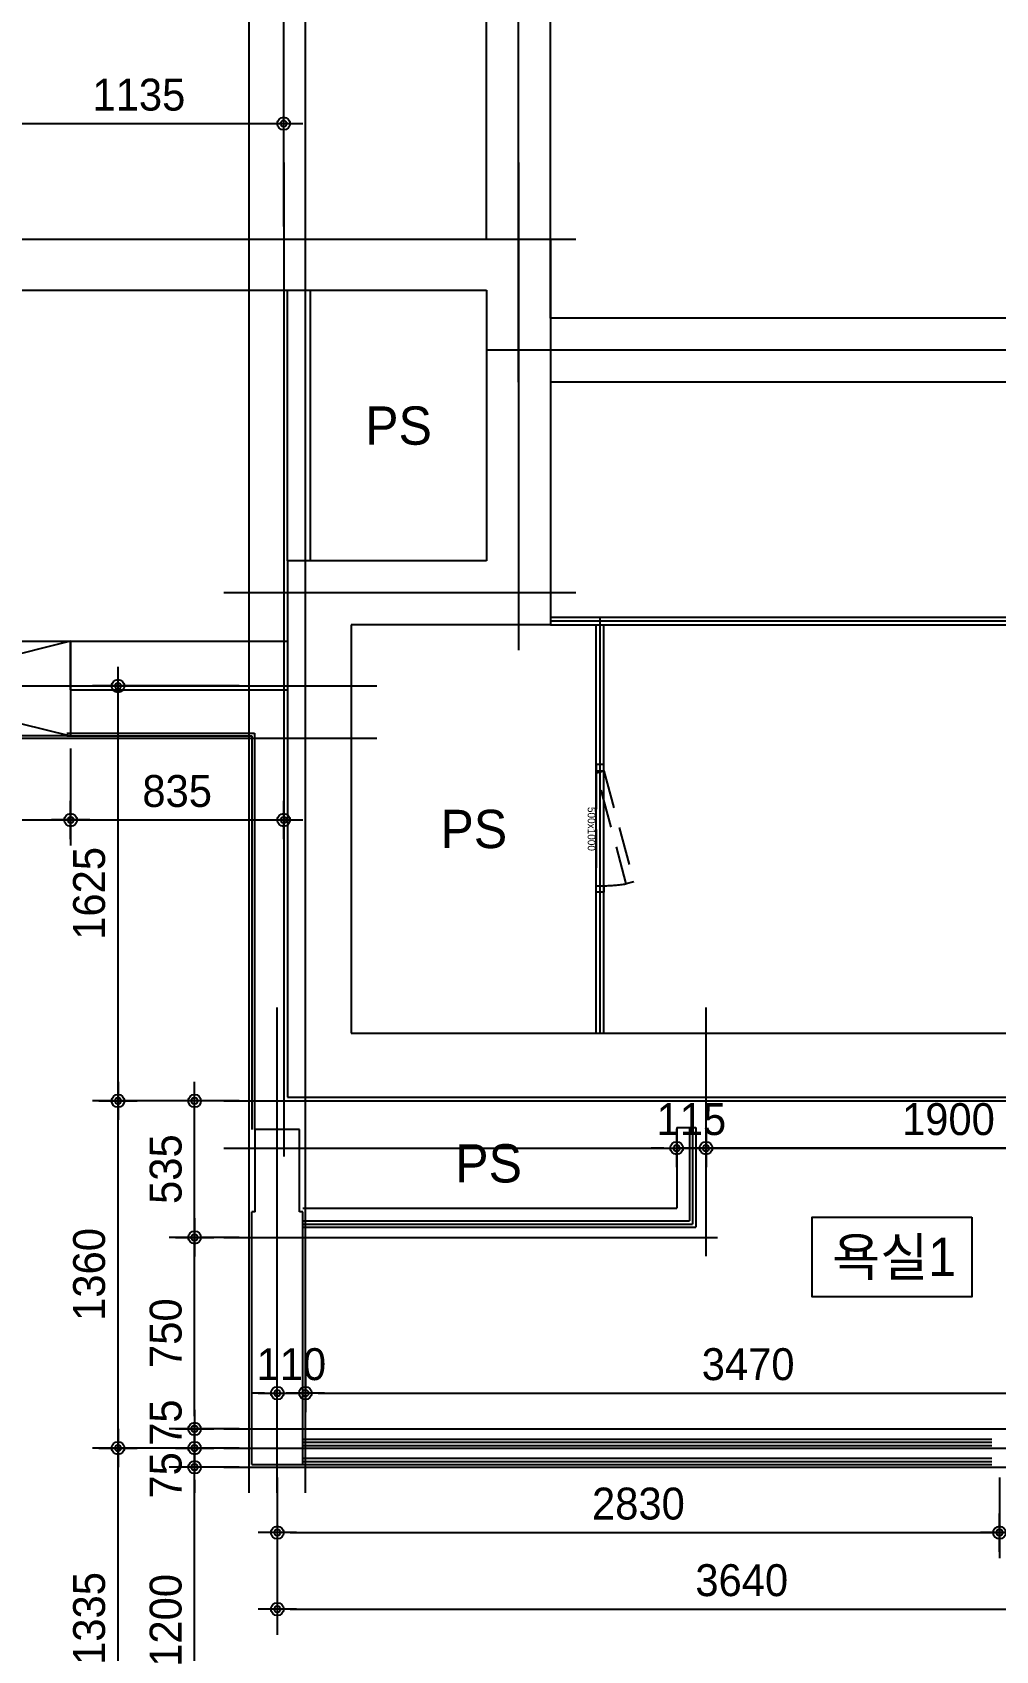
# Model space of a CAD drawing. Header units: millimetres. Extents: x 0 to 92204, y -190080 to 23760.
# Drawn here: x 12211 to 15986, y -117599 to -111261 of the extents above; entities that cross this region are included whole.
import ezdxf
from ezdxf.enums import TextEntityAlignment as Align
from ezdxf.xclip import XClip

# ---------------------------------------------------------------- set-up
doc = ezdxf.new("R2010")
doc.units = ezdxf.units.MM
doc.header["$LTSCALE"] = 100
doc.header["$XCLIPFRAME"] = 0
for name, pattern in [('AUDIT_D_220706163347-0', [0]), ('CEN', [62, 60, -1, 0, -1]), ('xr-101_102동-2F$0$HID', [2.3, 1.5, -0.8])]:
    doc.linetypes.add(name, pattern=pattern)
doc.layers.get('defpoints').update_dxf_attribs({"color": 139})
for name, color, linetype in [('A-STEEL', 4, 'Continuous'), ('AA-XXXX-DIMS', 7, 'Continuous'), ('AA-XXXX-TEXT#LEV', 3, 'Continuous'), ('CEN_CON', 1, 'CEN'), ('CEN_WALL', 12, 'CEN'), ('CONC', 2, 'Continuous'), ('DIM', 7, 'AUDIT_D_220706163347-0'), ('MC', 135, 'Continuous'), ('ROM', 7, 'AUDIT_D_220706163347-0'), ('WAL', 3, 'Continuous'), ('WAL_DRY', 7, 'Continuous'), ('xr-101_102동-2F$0$AA-DWXM-DOOR(PS점검구)', 4, 'xr-101_102동-2F$0$HID'), ('실명', 3, 'AUDIT_D_220706163347-0'), ('실명박스', 7, 'AUDIT_D_220706163347-0'), ('창호-open', 4, 'Continuous')]:
    doc.layers.add(name, color=color, linetype=linetype)
doc.layers.add('AA-XXXX-MC', color=153, linetype='AUDIT_D_220706163347-0', plot=False)
doc.layers.add('xr-101_102동-2F$0$DEFPOINT', color=231, linetype='Continuous', plot=False)
doc.styles.add('HAUD01', font='Dotum.ttf')
doc.styles.add('xr-101_102동-2F$0$HAUD01', font='Dotum.ttf')
doc.styles.add('돋움', font='Dotum.ttf')
doc.dimstyles.new('내부100', dxfattribs={"dimscale": 50, "dimtxt": 2.5, "dimasz": 1, "dimexe": 2, "dimexo": 1, "dimgap": 1, "dimtad": 1, "dimdec": 0, "dimzin": 0, "dimdsep": 46, "dimtxsty": '돋움', "dimblk1": 'DIMDOT', "dimblk2": 'DIMDOT', "dimsah": 1, "dimcen": 0.09, "dimdle": 2, "dimclrd": 7, "dimclre": 7, "dimclrt": 3, "dimadec": 0, "dimazin": 0, "dimtfac": 1, "dimtdec": 0, "dimtix": 1, "dimtmove": 2, "dimatfit": 3, "dimldrblk": 'DIMDOT', "dimfxl": 1, "dimtolj": 1, "dimtzin": 0, "dimarcsym": 0})

# ---------------------------------------------------------------- blocks, each defined once
blk = doc.blocks.new('A$C38A1636F')
at = {"layer": 'xr-101_102동-2F$0$AA-DWXM-DOOR(PS점검구)'}
for p, q in [((225, 0), (-225, 0)), ((-225, -30), (225, -30))]:
    blk.add_line(p, q, dxfattribs=at)
for points in [[(-250, 0), (-225, 0), (-225, -30), (-250, -30)], [(250, 0), (225, 0), (225, -30), (250, -30)], [(-209.7, -146.5), (-217.4, -117.5), (217.2, -1), (225, -30)]]:
    blk.add_lwpolyline(points, close=True, dxfattribs=at)
blk.add_arc((385.2, -21.3), 610.2, 180.81816, 189.07051, dxfattribs=at)
at = {"layer": 'xr-101_102동-2F$0$DEFPOINT', "style": 'xr-101_102동-2F$0$HAUD01'}
blk.add_text('500x1000', height=30, rotation=180, dxfattribs=at).set_placement((-2.5, 18.6), align=Align.MIDDLE_CENTER)
blk = doc.blocks.new('CO-102-28F', base_point=(243441.5, -43595.4))
at = {"layer": 'A-STEEL'}
for p, q in [((244221.5, -41965.4), (249381.5, -41965.4)), ((244221.5, -41995.4), (249411.5, -41995.4)), ((244401.5, -43595.4), (244401.5, -41995.4)), ((244431.5, -43595.4), (244431.5, -41995.4))]:
    blk.add_line(p, q, dxfattribs=at)
at = {"layer": 'CEN_CON'}
for p, q in [((244096.5, -41045.4), (244096.5, -37945.4)), ((249411.5, -40920.4), (243971.5, -40920.4)), ((244221.5, -41980.4), (249411.5, -41980.4)), ((244416.5, -43595.4), (244416.5, -41965.4))]:
    blk.add_line(p, q, dxfattribs=at)
at = {"layer": 'CONC', "color": 2}
for p, q in [((243971.5, -40485.4), (243971.5, -37945.4)), ((244221.5, -40795.4), (244221.5, -38195.4)), ((249411.5, -40795.4), (244221.5, -40795.4)), ((249411.5, -41045.4), (244221.5, -41045.4))]:
    blk.add_line(p, q, dxfattribs=at)
at = {"layer": 'AA-XXXX-TEXT#LEV', "rotation": 89.99999999999999}
blk.add_blockref('A$C38A1636F', (244401.5, -42792.9), dxfattribs=at)
blk = doc.blocks.new('U-121A(기본)', base_point=(-97042.6, -98978.4))
at = {"layer": 'CEN_CON'}
for p, q in [((-117012.6, -88643.4), (-117012.6, -92536.3)), ((-116092.6, -88643.4), (-116092.6, -90553.4)), ((-125707.6, -88943.4), (-115867.6, -88943.4)), ((-115867.6, -90328.4), (-117247.6, -90328.4)), ((-117037.6, -93853.4), (-117037.6, -91953.4)), ((-117247.6, -92318.4), (-113222.6, -92318.4))]:
    blk.add_line(p, q, dxfattribs=at)
at = {"layer": 'CEN_WALL'}
for p, q in [((-125707.6, -90693.4), (-116647.6, -90693.4)), ((-117247.6, -93678.4), (-113367.6, -93678.4))]:
    blk.add_line(p, q, dxfattribs=at)
at = {"layer": 'CONC'}
for p, q in [((-118147.6, -88943.4), (-115967.6, -88943.4)), ((-115967.6, -88943.4), (-115967.6, -90453.4)), ((-118147.6, -89143.4), (-116217.6, -89143.4)), ((-116217.6, -89143.4), (-116217.6, -90203.4)), ((-116217.6, -90203.4), (-116997.6, -90203.4)), ((-116997.6, -90203.4), (-116997.6, -92303.4)), ((-115967.6, -90453.4), (-116747.6, -90453.4)), ((-116747.6, -90453.4), (-116747.6, -92053.4)), ((-116747.6, -92053.4), (-108257.6, -92053.4)), ((-116997.6, -92303.4), (-111184.6, -92303.4)), ((-117124.6, -92753.4), (-117124.6, -92430.9)), ((-116950.6, -92430.9), (-117124.6, -92430.9)), ((-116950.6, -92753.4), (-116950.6, -92430.9)), ((-117137.6, -93743.4), (-117137.6, -92753.4)), ((-117124.6, -92753.4), (-117137.6, -92753.4)), ((-116937.6, -92753.4), (-116950.6, -92753.4)), ((-116937.6, -93743.4), (-116937.6, -92753.4)), ((-117137.6, -93743.4), (-116937.6, -93743.4))]:
    blk.add_line(p, q, dxfattribs=at)
at = {"layer": 'MC'}
for p, q in [((-117147.6, -93853.4), (-117147.6, -88643.4)), ((-125707.6, -90898.4), (-116647.6, -90898.4)), ((-116927.6, -93853.4), (-116927.6, -91953.4)), ((-115357.6, -92926.7), (-115357.6, -91953.4)), ((-117247.6, -92503.4), (-113222.6, -92503.4)), ((-117247.6, -92853.4), (-115312.6, -92853.4)), ((-117247.6, -93603.4), (-113367.6, -93603.4)), ((-117247.6, -93753.4), (-111072.6, -93753.4))]:
    blk.add_line(p, q, dxfattribs=at)
at = {"layer": 'WAL'}
for p, q in [((-116997.6, -90203.4), (-116997.6, -89143.4)), ((-116907.6, -90203.4), (-116907.6, -89143.4)), ((-117847.6, -90518.4), (-116997.6, -90518.4)), ((-117847.6, -90708.4), (-117847.6, -90518.4)), ((-117847.6, -90708.4), (-116997.6, -90708.4))]:
    blk.add_line(p, q, dxfattribs=at)
at = {"layer": 'WAL_DRY'}
for p, q in [((-117862.6, -90878.4), (-117127.6, -90878.4)), ((-117862.6, -90888.4), (-117137.6, -90888.4)), ((-117137.6, -90888.4), (-117137.6, -92430.9)), ((-117127.6, -90878.4), (-117127.6, -92430.9)), ((-115472.6, -92423.4), (-115472.6, -92738.4)), ((-115472.6, -92423.4), (-115397.6, -92423.4)), ((-115422.6, -92423.4), (-115422.6, -92788.4)), ((-115410.1, -92423.4), (-115410.1, -92800.9)), ((-115397.6, -92423.4), (-115397.6, -92813.4)), ((-116937.6, -92738.4), (-115472.6, -92738.4)), ((-116937.6, -92788.4), (-115422.6, -92788.4)), ((-116937.6, -92800.9), (-115410.1, -92800.9)), ((-116937.6, -92813.4), (-115397.6, -92813.4)), ((-116937.6, -93643.4), (-114237.6, -93643.4)), ((-116937.6, -93655.9), (-114237.6, -93655.9)), ((-116937.6, -93668.4), (-114237.6, -93668.4)), ((-116937.6, -93718.4), (-114237.6, -93718.4)), ((-116937.6, -93730.9), (-114237.6, -93730.9)), ((-116937.6, -93743.4), (-114237.6, -93743.4))]:
    blk.add_line(p, q, dxfattribs=at)
blk = doc.blocks.new('DIMDOT')
at = {"layer": 'AA-XXXX-DIMS'}
for p, q in [((0, -1.5), (0, 1.5)), ((-1.5, 0), (1.5, 0))]:
    blk.add_line(p, q, dxfattribs=at)
for radius in [0.5, 0.25]:
    blk.add_circle((0, 0), radius, dxfattribs=at)
blk = doc.blocks.new('*D1131')
at = {"layer": 'defpoints', "color": 0, "transparency": 16777216}
for p in [(13170.6, -116870.9), (16000.6, -116870.9), (16000.6, -117136.8)]:
    blk.add_point(p, dxfattribs=at)
at = {"layer": 'DIM', "color": 7, "lineweight": -2, "transparency": 16777216}
for p, q in [((13170.6, -116920.9), (13170.6, -117236.8)), ((16000.6, -116920.9), (16000.6, -117236.8)), ((13220.6, -117136.8), (15950.6, -117136.8))]:
    blk.add_line(p, q, dxfattribs=at)
at = {"layer": 'DIM', "color": 7, "lineweight": -2, "transparency": 16777216, "xscale": 50, "yscale": 50, "zscale": 50, "rotation": 180}
blk.add_blockref('DIMDOT', (13170.6, -117136.8), dxfattribs=at)
at = {"layer": 'DIM', "color": 7, "lineweight": -2, "transparency": 16777216, "xscale": 50, "yscale": 50, "zscale": 50}
blk.add_blockref('DIMDOT', (16000.6, -117136.8), dxfattribs=at)
at = {"layer": 'DIM', "color": 3, "transparency": 16777216, "insert": (14585.6, -117024.2), "char_height": 125, "attachment_point": 5, "style": '돋움'}
blk.add_mtext('\\A1;2830', dxfattribs=at)
blk = doc.blocks.new('*D1132')
at = {"layer": 'defpoints', "color": 0, "transparency": 16777216}
for p in [(16000.6, -116870.9), (16750.6, -116870.9), (16750.6, -117136.8)]:
    blk.add_point(p, dxfattribs=at)
at = {"layer": 'DIM', "color": 7, "lineweight": -2, "transparency": 16777216}
for p, q in [((16000.6, -116920.9), (16000.6, -117236.8)), ((16750.6, -116920.9), (16750.6, -117236.8)), ((16050.6, -117136.8), (16700.6, -117136.8))]:
    blk.add_line(p, q, dxfattribs=at)
at = {"layer": 'DIM', "color": 7, "lineweight": -2, "transparency": 16777216, "xscale": 50, "yscale": 50, "zscale": 50, "rotation": 180}
blk.add_blockref('DIMDOT', (16000.6, -117136.8), dxfattribs=at)
at = {"layer": 'DIM', "color": 7, "lineweight": -2, "transparency": 16777216, "xscale": 50, "yscale": 50, "zscale": 50}
blk.add_blockref('DIMDOT', (16750.6, -117136.8), dxfattribs=at)
at = {"layer": 'DIM', "color": 3, "transparency": 16777216, "insert": (16375.6, -117024.2), "char_height": 125, "attachment_point": 5, "style": '돋움'}
blk.add_mtext('\\A1;750', dxfattribs=at)
blk = doc.blocks.new('*D1147')
at = {"layer": 'defpoints', "color": 0, "transparency": 16777216}
for p in [(13170.6, -116870.9), (16810.6, -116870.9), (16810.6, -117436.8)]:
    blk.add_point(p, dxfattribs=at)
at = {"layer": 'DIM', "color": 7, "lineweight": -2, "transparency": 16777216}
for p, q in [((13170.6, -116920.9), (13170.6, -117536.8)), ((16810.6, -116920.9), (16810.6, -117536.8)), ((13220.6, -117436.8), (16760.6, -117436.8))]:
    blk.add_line(p, q, dxfattribs=at)
at = {"layer": 'DIM', "color": 7, "lineweight": -2, "transparency": 16777216, "xscale": 50, "yscale": 50, "zscale": 50, "rotation": 180}
blk.add_blockref('DIMDOT', (13170.6, -117436.8), dxfattribs=at)
at = {"layer": 'DIM', "color": 7, "lineweight": -2, "transparency": 16777216, "xscale": 50, "yscale": 50, "zscale": 50}
blk.add_blockref('DIMDOT', (16810.6, -117436.8), dxfattribs=at)
at = {"layer": 'DIM', "color": 3, "transparency": 16777216, "insert": (14990.6, -117324.2), "char_height": 125, "attachment_point": 5, "style": '돋움'}
blk.add_mtext('\\A1;3640', dxfattribs=at)
blk = doc.blocks.new('*D1156')
at = {"layer": 'defpoints', "color": 0, "transparency": 16777216}
for p in [(12846.3, -116880.9), (13070.6, -116880.9), (13070.6, -118080.9)]:
    blk.add_point(p, dxfattribs=at)
at = {"layer": 'DIM', "color": 7, "lineweight": -2, "transparency": 16777216}
for p, q in [((13020.6, -116880.9), (12746.3, -116880.9)), ((12846.3, -118030.9), (12846.3, -116930.9)), ((13020.6, -118080.9), (12746.3, -118080.9))]:
    blk.add_line(p, q, dxfattribs=at)
at = {"layer": 'DIM', "color": 7, "lineweight": -2, "transparency": 16777216, "xscale": 50, "yscale": 50, "zscale": 50}
for p, rotation in [((12846.3, -116880.9), 90), ((12846.3, -118080.9), 270)]:
    blk.add_blockref('DIMDOT', p, dxfattribs=dict(at, rotation=rotation))
at = {"layer": 'DIM', "color": 3, "transparency": 16777216, "insert": (12733.7, -117480.9), "char_height": 125, "attachment_point": 5, "rotation": 90, "style": '돋움'}
blk.add_mtext('\\A1;1200', dxfattribs=at)
blk = doc.blocks.new('*D1157')
at = {"layer": 'defpoints', "color": 0, "transparency": 16777216}
for p in [(12846.3, -116805.9), (13070.6, -116805.9), (13070.6, -116880.9)]:
    blk.add_point(p, dxfattribs=at)
at = {"layer": 'DIM', "color": 7, "lineweight": -2, "transparency": 16777216}
for p, q in [((12846.3, -116755.9), (12846.3, -116705.9)), ((13020.6, -116805.9), (12746.3, -116805.9)), ((12846.3, -116880.9), (12846.3, -116805.9)), ((13020.6, -116880.9), (12746.3, -116880.9)), ((12846.3, -116930.9), (12846.3, -116980.9))]:
    blk.add_line(p, q, dxfattribs=at)
at = {"layer": 'DIM', "color": 7, "lineweight": -2, "transparency": 16777216, "xscale": 50, "yscale": 50, "zscale": 50}
for p, rotation in [((12846.3, -116805.9), 270), ((12846.3, -116880.9), 90)]:
    blk.add_blockref('DIMDOT', p, dxfattribs=dict(at, rotation=rotation))
at = {"layer": 'DIM', "color": 3, "transparency": 16777216, "insert": (12733.7, -116913), "char_height": 125, "attachment_point": 5, "rotation": 90, "style": '돋움'}
blk.add_mtext('\\A1;75', dxfattribs=at)
blk = doc.blocks.new('*D1158')
at = {"layer": 'defpoints', "color": 0, "transparency": 16777216}
for p in [(12846.3, -116730.9), (13070.6, -116730.9), (13070.6, -116805.9)]:
    blk.add_point(p, dxfattribs=at)
at = {"layer": 'DIM', "color": 7, "lineweight": -2, "transparency": 16777216}
for p, q in [((12846.3, -116680.9), (12846.3, -116630.9)), ((13020.6, -116730.9), (12746.3, -116730.9)), ((12846.3, -116805.9), (12846.3, -116730.9)), ((13020.6, -116805.9), (12746.3, -116805.9)), ((12846.3, -116855.9), (12846.3, -116905.9))]:
    blk.add_line(p, q, dxfattribs=at)
at = {"layer": 'DIM', "color": 7, "lineweight": -2, "transparency": 16777216, "xscale": 50, "yscale": 50, "zscale": 50}
for p, rotation in [((12846.3, -116730.9), 270), ((12846.3, -116805.9), 90)]:
    blk.add_blockref('DIMDOT', p, dxfattribs=dict(at, rotation=rotation))
at = {"layer": 'DIM', "color": 3, "transparency": 16777216, "insert": (12733.7, -116706.5), "char_height": 125, "attachment_point": 5, "rotation": 90, "style": '돋움'}
blk.add_mtext('\\A1;75', dxfattribs=at)
blk = doc.blocks.new('*D1159')
at = {"layer": 'defpoints', "color": 0, "transparency": 16777216}
for p in [(12846.3, -115980.9), (13070.6, -115980.9), (13070.6, -116730.9)]:
    blk.add_point(p, dxfattribs=at)
at = {"layer": 'DIM', "color": 7, "lineweight": -2, "transparency": 16777216}
for p, q in [((13020.6, -115980.9), (12746.3, -115980.9)), ((12846.3, -116680.9), (12846.3, -116030.9)), ((13020.6, -116730.9), (12746.3, -116730.9))]:
    blk.add_line(p, q, dxfattribs=at)
at = {"layer": 'DIM', "color": 7, "lineweight": -2, "transparency": 16777216, "xscale": 50, "yscale": 50, "zscale": 50}
for p, rotation in [((12846.3, -115980.9), 90), ((12846.3, -116730.9), 270)]:
    blk.add_blockref('DIMDOT', p, dxfattribs=dict(at, rotation=rotation))
at = {"layer": 'DIM', "color": 3, "transparency": 16777216, "insert": (12733.7, -116355.9), "char_height": 125, "attachment_point": 5, "rotation": 90, "style": '돋움'}
blk.add_mtext('\\A1;750', dxfattribs=at)
blk = doc.blocks.new('*D1160')
at = {"layer": 'defpoints', "color": 0, "transparency": 16777216}
for p in [(12846.3, -115445.9), (13070.6, -115445.9), (13070.6, -115980.9)]:
    blk.add_point(p, dxfattribs=at)
at = {"layer": 'DIM', "color": 7, "lineweight": -2, "transparency": 16777216}
for p, q in [((13020.6, -115445.9), (12746.3, -115445.9)), ((12846.3, -115930.9), (12846.3, -115495.9)), ((13020.6, -115980.9), (12746.3, -115980.9))]:
    blk.add_line(p, q, dxfattribs=at)
at = {"layer": 'DIM', "color": 7, "lineweight": -2, "transparency": 16777216, "xscale": 50, "yscale": 50, "zscale": 50}
for p, rotation in [((12846.3, -115445.9), 90), ((12846.3, -115980.9), 270)]:
    blk.add_blockref('DIMDOT', p, dxfattribs=dict(at, rotation=rotation))
at = {"layer": 'DIM', "color": 3, "transparency": 16777216, "insert": (12733.7, -115713.4), "char_height": 125, "attachment_point": 5, "rotation": 90, "style": '돋움'}
blk.add_mtext('\\A1;535', dxfattribs=at)
blk = doc.blocks.new('*D1161')
at = {"layer": 'defpoints', "color": 0, "transparency": 16777216}
for p in [(12546.3, -116805.9), (13070.6, -116805.9), (13070.6, -118140.9)]:
    blk.add_point(p, dxfattribs=at)
at = {"layer": 'DIM', "color": 7, "lineweight": -2, "transparency": 16777216}
for p, q in [((13020.6, -116805.9), (12446.3, -116805.9)), ((12546.3, -118090.9), (12546.3, -116855.9)), ((13020.6, -118140.9), (12446.3, -118140.9))]:
    blk.add_line(p, q, dxfattribs=at)
at = {"layer": 'DIM', "color": 7, "lineweight": -2, "transparency": 16777216, "xscale": 50, "yscale": 50, "zscale": 50}
for p, rotation in [((12546.3, -116805.9), 90), ((12546.3, -118140.9), 270)]:
    blk.add_blockref('DIMDOT', p, dxfattribs=dict(at, rotation=rotation))
at = {"layer": 'DIM', "color": 3, "transparency": 16777216, "insert": (12433.7, -117473.4), "char_height": 125, "attachment_point": 5, "rotation": 90, "style": '돋움'}
blk.add_mtext('\\A1;1335', dxfattribs=at)
blk = doc.blocks.new('*D1162')
at = {"layer": 'defpoints', "color": 0, "transparency": 16777216}
for p in [(12546.3, -115445.9), (13070.6, -115445.9), (13070.6, -116805.9)]:
    blk.add_point(p, dxfattribs=at)
at = {"layer": 'DIM', "color": 7, "lineweight": -2, "transparency": 16777216}
for p, q in [((13020.6, -115445.9), (12446.3, -115445.9)), ((12546.3, -116755.9), (12546.3, -115495.9)), ((13020.6, -116805.9), (12446.3, -116805.9))]:
    blk.add_line(p, q, dxfattribs=at)
at = {"layer": 'DIM', "color": 7, "lineweight": -2, "transparency": 16777216, "xscale": 50, "yscale": 50, "zscale": 50}
for p, rotation in [((12546.3, -115445.9), 90), ((12546.3, -116805.9), 270)]:
    blk.add_blockref('DIMDOT', p, dxfattribs=dict(at, rotation=rotation))
at = {"layer": 'DIM', "color": 3, "transparency": 16777216, "insert": (12433.7, -116125.9), "char_height": 125, "attachment_point": 5, "rotation": 90, "style": '돋움'}
blk.add_mtext('\\A1;1360', dxfattribs=at)
blk = doc.blocks.new('*D1163')
at = {"layer": 'defpoints', "color": 0, "transparency": 16777216}
for p in [(12546.3, -113820.9), (13070.6, -113820.9), (13070.6, -115445.9)]:
    blk.add_point(p, dxfattribs=at)
at = {"layer": 'DIM', "color": 7, "lineweight": -2, "transparency": 16777216}
for p, q in [((13020.6, -113820.9), (12446.3, -113820.9)), ((12546.3, -115395.9), (12546.3, -113870.9)), ((13020.6, -115445.9), (12446.3, -115445.9))]:
    blk.add_line(p, q, dxfattribs=at)
at = {"layer": 'DIM', "color": 7, "lineweight": -2, "transparency": 16777216, "xscale": 50, "yscale": 50, "zscale": 50}
for p, rotation in [((12546.3, -113820.9), 90), ((12546.3, -115445.9), 270)]:
    blk.add_blockref('DIMDOT', p, dxfattribs=dict(at, rotation=rotation))
at = {"layer": 'DIM', "color": 3, "transparency": 16777216, "insert": (12433.7, -114633.4), "char_height": 125, "attachment_point": 5, "rotation": 90, "style": '돋움'}
blk.add_mtext('\\A1;1625', dxfattribs=at)
blk = doc.blocks.new('*D1164')
at = {"layer": 'defpoints', "color": 0, "transparency": 16777216}
for p in [(13280.6, -116590.7), (13170.6, -116730.9), (13280.6, -116730.9)]:
    blk.add_point(p, dxfattribs=at)
at = {"layer": 'DIM', "color": 7, "lineweight": -2, "transparency": 16777216}
for p, q in [((13170.6, -116680.9), (13170.6, -116490.7)), ((13280.6, -116680.9), (13280.6, -116490.7)), ((13120.6, -116590.7), (13070.6, -116590.7)), ((13170.6, -116590.7), (13280.6, -116590.7)), ((13330.6, -116590.7), (13380.6, -116590.7))]:
    blk.add_line(p, q, dxfattribs=at)
at = {"layer": 'DIM', "color": 7, "lineweight": -2, "transparency": 16777216, "xscale": 50, "yscale": 50, "zscale": 50}
blk.add_blockref('DIMDOT', (13170.6, -116590.7), dxfattribs=at)
at = {"layer": 'DIM', "color": 7, "lineweight": -2, "transparency": 16777216, "xscale": 50, "yscale": 50, "zscale": 50, "rotation": 180}
blk.add_blockref('DIMDOT', (13280.6, -116590.7), dxfattribs=at)
at = {"layer": 'DIM', "color": 3, "transparency": 16777216, "insert": (13225.6, -116478.1), "char_height": 125, "attachment_point": 5, "style": '돋움'}
blk.add_mtext('\\A1;110', dxfattribs=at)
blk = doc.blocks.new('*D1165')
at = {"layer": 'defpoints', "color": 0, "transparency": 16777216}
for p in [(16750.6, -116590.7), (13280.6, -116730.9), (16750.6, -116730.9)]:
    blk.add_point(p, dxfattribs=at)
at = {"layer": 'DIM', "color": 7, "lineweight": -2, "transparency": 16777216}
for p, q in [((13280.6, -116680.9), (13280.6, -116490.7)), ((16750.6, -116680.9), (16750.6, -116490.7)), ((13330.6, -116590.7), (16700.6, -116590.7))]:
    blk.add_line(p, q, dxfattribs=at)
at = {"layer": 'DIM', "color": 7, "lineweight": -2, "transparency": 16777216, "xscale": 50, "yscale": 50, "zscale": 50, "rotation": 180}
blk.add_blockref('DIMDOT', (13280.6, -116590.7), dxfattribs=at)
at = {"layer": 'DIM', "color": 7, "lineweight": -2, "transparency": 16777216, "xscale": 50, "yscale": 50, "zscale": 50}
blk.add_blockref('DIMDOT', (16750.6, -116590.7), dxfattribs=at)
at = {"layer": 'DIM', "color": 3, "transparency": 16777216, "insert": (15015.6, -116478.1), "char_height": 125, "attachment_point": 5, "style": '돋움'}
blk.add_mtext('\\A1;3470', dxfattribs=at)
blk = doc.blocks.new('*D1168')
at = {"layer": 'defpoints', "color": 0, "transparency": 16777216}
for p in [(10860.6, -114015.9), (12360.6, -114015.9), (12360.6, -114345.7)]:
    blk.add_point(p, dxfattribs=at)
at = {"layer": 'DIM', "color": 7, "lineweight": -2, "transparency": 16777216}
for p, q in [((10860.6, -114065.9), (10860.6, -114445.7)), ((12360.6, -114065.9), (12360.6, -114445.7)), ((10910.6, -114345.7), (12310.6, -114345.7))]:
    blk.add_line(p, q, dxfattribs=at)
at = {"layer": 'DIM', "color": 7, "lineweight": -2, "transparency": 16777216, "xscale": 50, "yscale": 50, "zscale": 50, "rotation": 180}
blk.add_blockref('DIMDOT', (10860.6, -114345.7), dxfattribs=at)
at = {"layer": 'DIM', "color": 7, "lineweight": -2, "transparency": 16777216, "xscale": 50, "yscale": 50, "zscale": 50}
blk.add_blockref('DIMDOT', (12360.6, -114345.7), dxfattribs=at)
at = {"layer": 'DIM', "color": 3, "transparency": 16777216, "insert": (11610.6, -114233.1), "char_height": 125, "attachment_point": 5, "style": '돋움'}
blk.add_mtext('\\A1;1500', dxfattribs=at)
blk = doc.blocks.new('*D1169')
at = {"layer": 'defpoints', "color": 0, "transparency": 16777216}
for p in [(12360.6, -114015.9), (13195.6, -114015.9), (13195.6, -114345.7)]:
    blk.add_point(p, dxfattribs=at)
at = {"layer": 'DIM', "color": 7, "lineweight": -2, "transparency": 16777216}
for p, q in [((12360.6, -114065.9), (12360.6, -114445.7)), ((13195.6, -114065.9), (13195.6, -114445.7)), ((12410.6, -114345.7), (13145.6, -114345.7))]:
    blk.add_line(p, q, dxfattribs=at)
at = {"layer": 'DIM', "color": 7, "lineweight": -2, "transparency": 16777216, "xscale": 50, "yscale": 50, "zscale": 50, "rotation": 180}
blk.add_blockref('DIMDOT', (12360.6, -114345.7), dxfattribs=at)
at = {"layer": 'DIM', "color": 7, "lineweight": -2, "transparency": 16777216, "xscale": 50, "yscale": 50, "zscale": 50}
blk.add_blockref('DIMDOT', (13195.6, -114345.7), dxfattribs=at)
at = {"layer": 'DIM', "color": 3, "transparency": 16777216, "insert": (12778.1, -114233.1), "char_height": 125, "attachment_point": 5, "style": '돋움'}
blk.add_mtext('\\A1;835', dxfattribs=at)
blk = doc.blocks.new('*D1173')
at = {"layer": 'defpoints', "color": 0, "transparency": 16777216}
for p in [(13195.6, -111618.2), (12060.6, -112070.9), (13195.6, -112070.9)]:
    blk.add_point(p, dxfattribs=at)
at = {"layer": 'DIM', "color": 7, "lineweight": -2, "transparency": 16777216}
for p, q in [((12060.6, -112020.9), (12060.6, -111518.2)), ((13195.6, -112020.9), (13195.6, -111518.2)), ((12110.6, -111618.2), (13145.6, -111618.2))]:
    blk.add_line(p, q, dxfattribs=at)
at = {"layer": 'DIM', "color": 7, "lineweight": -2, "transparency": 16777216, "xscale": 50, "yscale": 50, "zscale": 50, "rotation": 180}
blk.add_blockref('DIMDOT', (12060.6, -111618.2), dxfattribs=at)
at = {"layer": 'DIM', "color": 7, "lineweight": -2, "transparency": 16777216, "xscale": 50, "yscale": 50, "zscale": 50}
blk.add_blockref('DIMDOT', (13195.6, -111618.2), dxfattribs=at)
at = {"layer": 'DIM', "color": 3, "transparency": 16777216, "insert": (12628.1, -111505.6), "char_height": 125, "attachment_point": 5, "style": '돋움'}
blk.add_mtext('\\A1;1135', dxfattribs=at)
blk = doc.blocks.new('*D1361')
at = {"layer": 'defpoints', "color": 0, "transparency": 16777216}
for p in [(14850.6, -115630.9), (14850.6, -115630.9), (16750.6, -115630.9)]:
    blk.add_point(p, dxfattribs=at)
at = {"layer": 'DIM', "color": 7, "lineweight": -2, "transparency": 16777216}
for p, q in [((14850.6, -115580.9), (14850.6, -115530.9)), ((16700.6, -115630.9), (14900.6, -115630.9)), ((16750.6, -115680.9), (16750.6, -115730.9))]:
    blk.add_line(p, q, dxfattribs=at)
at = {"layer": 'DIM', "color": 7, "lineweight": -2, "transparency": 16777216, "xscale": 50, "yscale": 50, "zscale": 50, "rotation": 180}
blk.add_blockref('DIMDOT', (14850.6, -115630.9), dxfattribs=at)
at = {"layer": 'DIM', "color": 7, "lineweight": -2, "transparency": 16777216, "xscale": 50, "yscale": 50, "zscale": 50}
blk.add_blockref('DIMDOT', (16750.6, -115630.9), dxfattribs=at)
at = {"layer": 'DIM', "color": 3, "transparency": 16777216, "insert": (15800.6, -115518.3), "char_height": 125, "attachment_point": 5, "style": '돋움'}
blk.add_mtext('\\A1;1900', dxfattribs=at)
blk = doc.blocks.new('*D1362')
at = {"layer": 'defpoints', "color": 0, "transparency": 16777216}
for p in [(14735.6, -115630.9), (14735.6, -115630.9), (14850.6, -115630.9)]:
    blk.add_point(p, dxfattribs=at)
at = {"layer": 'DIM', "color": 7, "lineweight": -2, "transparency": 16777216}
for p, q in [((14850.6, -115580.9), (14850.6, -115530.9)), ((14685.6, -115630.9), (14635.6, -115630.9)), ((14850.6, -115630.9), (14735.6, -115630.9)), ((14900.6, -115630.9), (14950.6, -115630.9)), ((14735.6, -115680.9), (14735.6, -115730.9))]:
    blk.add_line(p, q, dxfattribs=at)
at = {"layer": 'DIM', "color": 7, "lineweight": -2, "transparency": 16777216, "xscale": 50, "yscale": 50, "zscale": 50}
blk.add_blockref('DIMDOT', (14735.6, -115630.9), dxfattribs=at)
at = {"layer": 'DIM', "color": 7, "lineweight": -2, "transparency": 16777216, "xscale": 50, "yscale": 50, "zscale": 50, "rotation": 180}
blk.add_blockref('DIMDOT', (14850.6, -115630.9), dxfattribs=at)
at = {"layer": 'DIM', "color": 3, "transparency": 16777216, "insert": (14793.1, -115518.3), "char_height": 125, "attachment_point": 5, "style": '돋움'}
blk.add_mtext('\\A1;115', dxfattribs=at)

msp = doc.modelspace()

# ---------------------------------------------------------------- linework, layer by layer
at = {"layer": 'AA-XXXX-MC'}
for p, q in [((13060.6, -111770.9), (13060.6, -109030.9)), ((13280.6, -115080.9), (13280.6, -109030.9))]:
    msp.add_line(p, q, dxfattribs=at)
at = {"layer": 'CEN_CON'}
msp.add_line((13195.6, -111770.9), (13195.6, -109030.9), dxfattribs=at)
at = {"layer": '실명박스'}
msp.add_lwpolyline([(15892, -115901.1), (15892, -116213.6), (15267, -116213.6), (15267, -115901.1)], close=True, dxfattribs=at)
at = {"layer": '창호-open'}
for p, q in [((12360.6, -113645.9), (10860.6, -114015.9)), ((10860.6, -113645.9), (12360.6, -114015.9))]:
    msp.add_line(p, q, dxfattribs=at)
msp.add_lwpolyline([(10860.6, -113645.9), (12360.6, -113645.9), (12360.6, -114015.9), (10860.6, -114015.9)], close=True, dxfattribs=at)

# ---------------------------------------------------------------- block references
ref = msp.add_blockref('CO-102-28F', (13460.6, -115180.9))
XClip(ref).set_block_clipping_path([(234481.4609298486, -50820.4314148595), (264347.0232776302, -37445.4314148611)])
msp.add_blockref('U-121A(기본)', (33165.6, -122105.9))

# ---------------------------------------------------------------- texts
at = {"layer": 'ROM', "color": 3, "style": 'HAUD01'}
for p in [(13645.6, -112800.9), (13940.6, -114380.9), (13998.5, -115690.6)]:
    msp.add_text('PS', height=150, dxfattribs=at).set_placement(p, align=Align.MIDDLE)
at = {"layer": '실명', "style": 'HAUD01'}
msp.add_text('욕실1', height=150, dxfattribs=at).set_placement((15587.8, -116055.5), align=Align.MIDDLE)

# ---------------------------------------------------------------- dimensions: what is measured, and where the dimension line sits
at = {"layer": 'DIM'}
for base, p1, p2, picture, middle in [((13195.6, -111618.2), (12060.6, -112070.9), (13195.6, -112070.9), '*D1173', (12628.1, -111505.6)), ((13280.6, -116590.7), (13170.6, -116730.9), (13280.6, -116730.9), '*D1164', (13225.6, -116478.1)), ((16750.6, -116590.7), (13280.6, -116730.9), (16750.6, -116730.9), '*D1165', (15015.6, -116478.1))]:
    dim = msp.add_linear_dim(base=base, p1=p1, p2=p2, dimstyle='내부100', override={"dimscale": 50}, dxfattribs=at)
    dim.commit()
    dim.dimension.update_dxf_attribs({"geometry": picture, "text_midpoint": middle})
for base, p1, p2, angle, picture, middle in [((12546.3, -113820.9), (13070.6, -115445.9), (13070.6, -113820.9), 90, '*D1163', (12433.7, -114633.4)), ((12360.6, -114345.7), (10860.6, -114015.9), (12360.6, -114015.9), 180, '*D1168', (11610.6, -114233.1)), ((13195.6, -114345.7), (12360.6, -114015.9), (13195.6, -114015.9), 180, '*D1169', (12778.1, -114233.1)), ((12546.3, -115445.9), (13070.6, -116805.9), (13070.6, -115445.9), 90, '*D1162', (12433.7, -116125.9)), ((12846.3, -115445.9), (13070.6, -115980.9), (13070.6, -115445.9), 90, '*D1160', (12733.7, -115713.4)), ((14735.6, -115630.9), (14850.6, -115630.9), (14735.6, -115630.9), 180, '*D1362', (14793.1, -115518.3)), ((14850.6, -115630.9), (16750.6, -115630.9), (14850.6, -115630.9), 180, '*D1361', (15800.6, -115518.3)), ((12846.3, -115980.9), (13070.6, -116730.9), (13070.6, -115980.9), 90, '*D1159', (12733.7, -116355.9)), ((12546.3, -116805.9), (13070.6, -118140.9), (13070.6, -116805.9), 90, '*D1161', (12433.7, -117473.4)), ((12846.3, -116880.9), (13070.6, -118080.9), (13070.6, -116880.9), 90, '*D1156', (12733.7, -117480.9)), ((16000.6, -117136.8), (13170.6, -116870.9), (16000.6, -116870.9), 180, '*D1131', (14585.6, -117024.2)), ((16810.6, -117436.8), (13170.6, -116870.9), (16810.6, -116870.9), 180, '*D1147', (14990.6, -117324.2)), ((16750.6, -117136.8), (16000.6, -116870.9), (16750.6, -116870.9), 180, '*D1132', (16375.6, -117024.2))]:
    dim = msp.add_linear_dim(base=base, p1=p1, p2=p2, angle=angle, dimstyle='내부100', override={"dimscale": 50}, dxfattribs=at)
    dim.commit()
    dim.dimension.update_dxf_attribs({"geometry": picture, "text_midpoint": middle})
for base, p1, p2, picture, middle in [((12846.3, -116730.9), (13070.6, -116805.9), (13070.6, -116730.9), '*D1158', (12733.7, -116706.5)), ((12846.3, -116805.9), (13070.6, -116880.9), (13070.6, -116805.9), '*D1157', (12733.7, -116913))]:
    dim = msp.add_linear_dim(base=base, p1=p1, p2=p2, angle=90, dimstyle='내부100', override={"dimscale": 50}, dxfattribs=at)
    dim.commit()
    dim.dimension.update_dxf_attribs({"geometry": picture, "text_midpoint": middle, "dimtype": 160})

doc.saveas('drawing.dxf')
